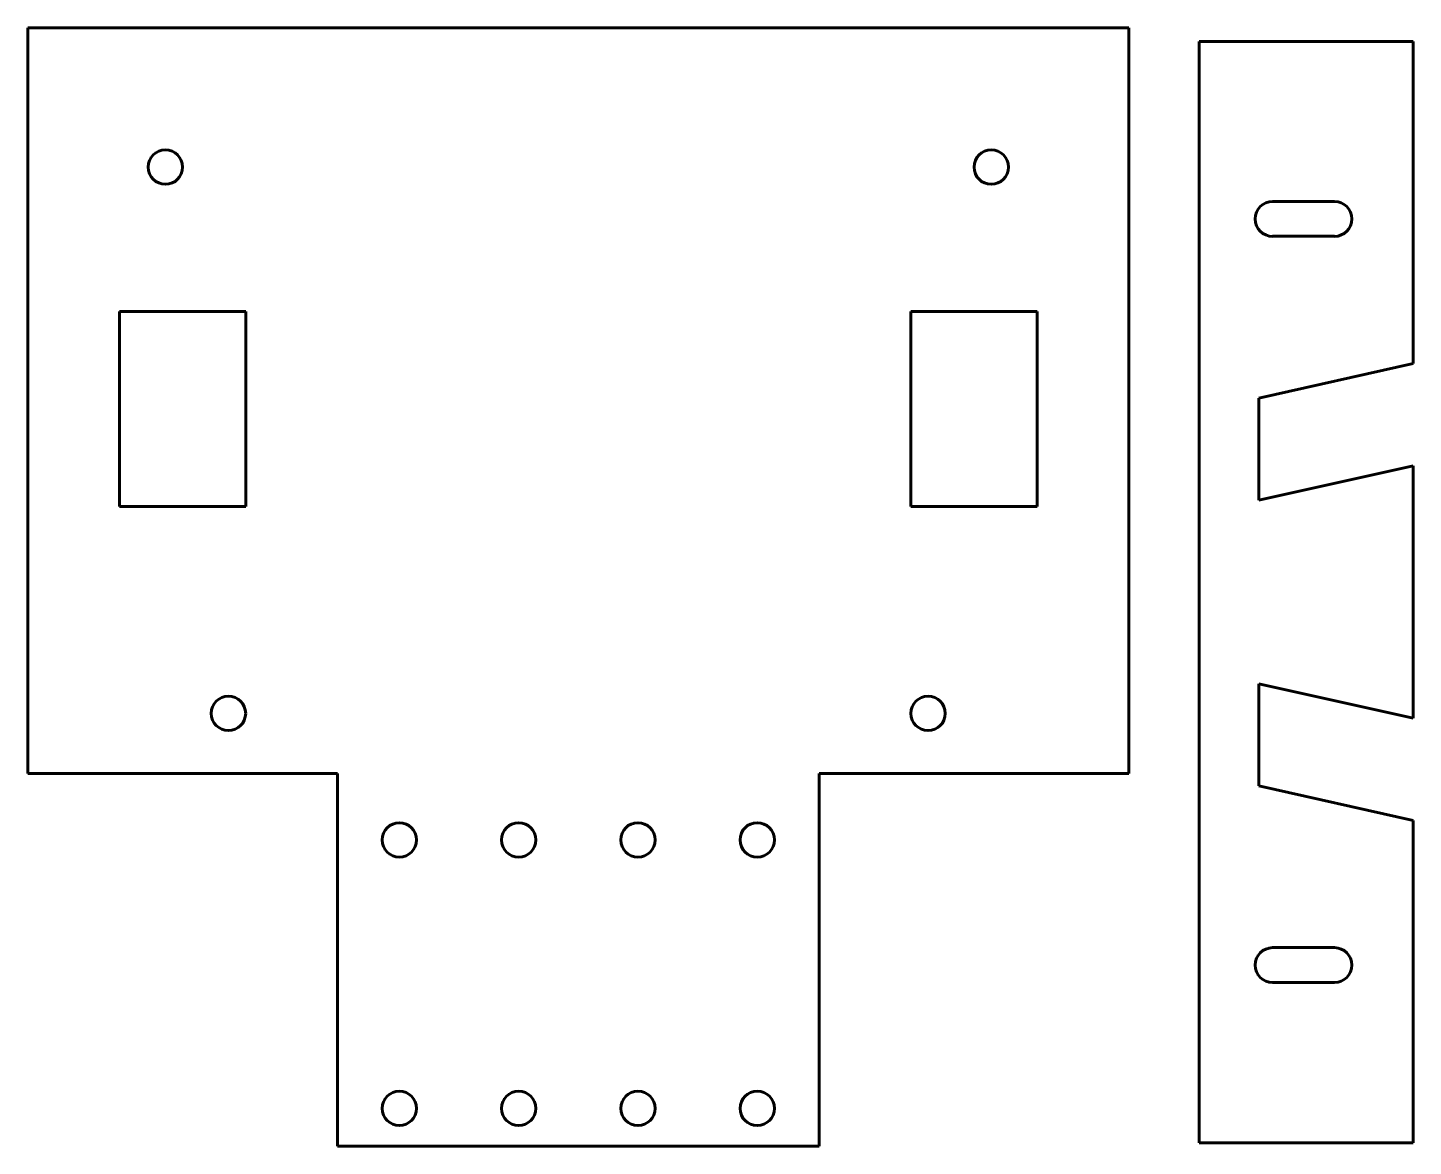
# Model space of a CAD drawing. Header units: millimetres. Extents: x 4 to 125, y 3 to 100.
import ezdxf

# ---------------------------------------------------------------- set-up
doc = ezdxf.new("R2010")
doc.units = ezdxf.units.MM
doc.linetypes.add('K5LT_BASIC', pattern=[0])
doc.layers.add('Системный слой (1)', color=7, linetype='Continuous')

msp = doc.modelspace()

# ---------------------------------------------------------------- linework, layer by layer
at = {"layer": 'Системный слой (1)', "color": 150, "linetype": 'K5LT_BASIC', "lineweight": 60, "true_color": 0x0080ff}
for p, q in [((4.21, 35.1), (4.21, 100.1)), ((4.21, 100.1), (100.21, 100.1)), ((100.21, 100.1), (100.21, 35.1)), ((106.35, 98.91), (106.35, 2.91)), ((125.01, 98.91), (106.35, 98.91)), ((125.01, 98.91), (125.01, 70.82)), ((118.14, 84.95), (112.74, 84.95)), ((112.74, 81.92), (118.14, 81.92)), ((12.21, 58.35), (12.21, 75.35)), ((12.21, 75.35), (23.21, 75.35)), ((23.21, 75.35), (23.21, 58.35)), ((81.21, 58.35), (81.21, 75.35)), ((81.21, 75.35), (92.21, 75.35)), ((92.21, 75.35), (92.21, 58.35)), ((125.01, 70.82), (111.54, 67.82)), ((111.54, 67.82), (111.54, 58.91)), ((111.54, 58.91), (125.01, 61.91)), ((125.01, 61.91), (125.01, 39.92)), ((23.21, 58.35), (12.21, 58.35)), ((92.21, 58.35), (81.21, 58.35)), ((111.54, 42.92), (111.54, 34.01)), ((125.01, 39.92), (111.54, 42.92)), ((31.21, 35.1), (4.21, 35.1)), ((31.21, 2.6), (31.21, 35.1)), ((73.21, 35.1), (73.21, 2.6)), ((100.21, 35.1), (73.21, 35.1)), ((111.54, 34.01), (125.01, 31)), ((125.01, 31), (125.01, 2.91)), ((118.14, 19.91), (112.74, 19.91)), ((112.74, 16.88), (118.14, 16.88)), ((73.21, 2.6), (31.21, 2.6)), ((125.01, 2.91), (106.35, 2.91))]:
    msp.add_line(p, q, dxfattribs=at)
for centre in [(16.21, 87.95), (88.21, 87.95), (21.71, 40.33), (82.71, 40.33), (36.61, 29.3), (47.01, 29.3), (57.41, 29.3), (67.81, 29.3), (36.61, 5.9), (47.01, 5.9), (57.41, 5.9), (67.81, 5.9)]:
    msp.add_circle(centre, 1.5, dxfattribs=at)
for centre, start, end in [((112.74, 83.43), 90, 270), ((118.14, 83.43), 270, 90), ((112.74, 18.39), 90, 270), ((118.14, 18.39), 270, 90)]:
    msp.add_arc(centre, 1.52, start, end, dxfattribs=at)

doc.saveas('drawing.dxf')
